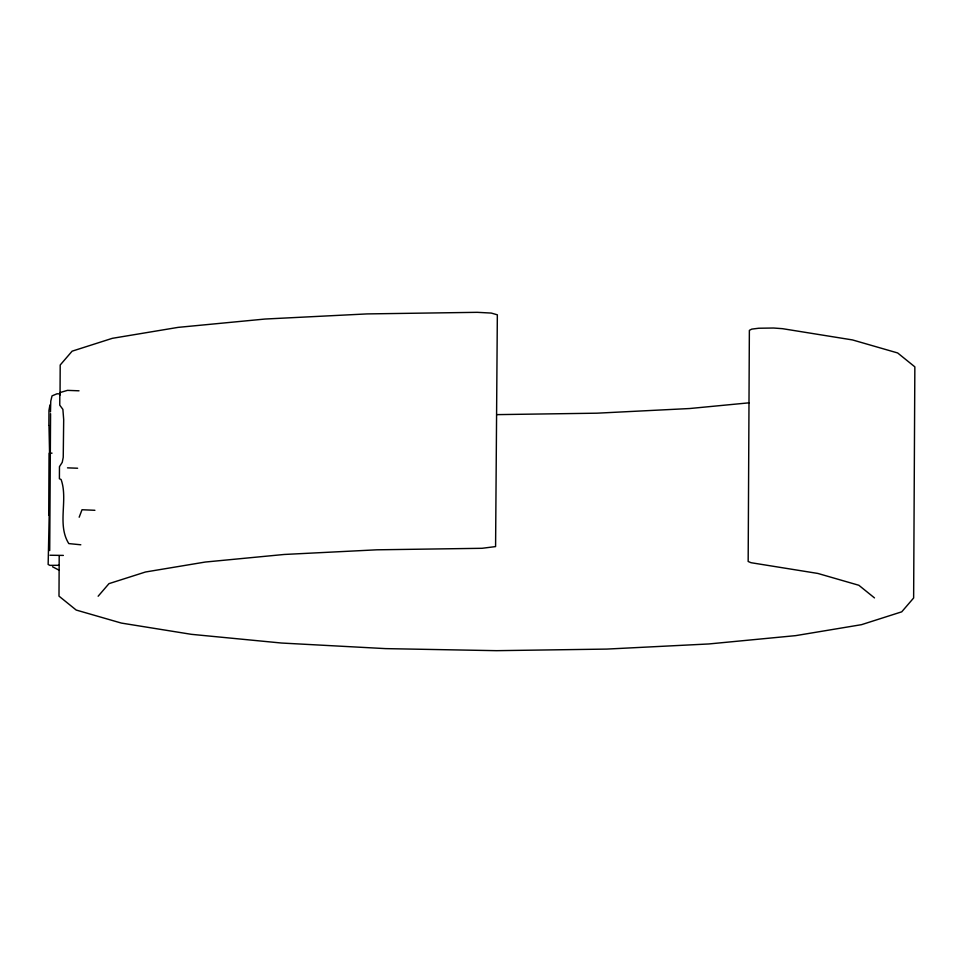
<?xml version="1.0" encoding="UTF-8"?>
<svg xmlns="http://www.w3.org/2000/svg" width="963" height="963" viewBox="0 0 963 963"><rect width="100%" height="100%" fill="white"/><g stroke="black" fill="none" stroke-linecap="round" stroke-linejoin="round"><path stroke-width="1.44" d="M48.884 425.116L48.957 410.358L49.956 404.929M59.2 555.627L58.996 596.145L76.197 610.048L121.35 623.073L191.384 634.328L281.509 643.031L385.597 648.617L496.535 650.675L606.786 649.086L708.828 643.958L795.715 635.628L861.5 624.674L901.729 611.83L913.634 597.987L914.85 366.855L897.648 352.952L852.484 339.927L782.462 328.672L773.566 328.022L758.76 328.239L751.766 329.117L749.37 330.345L748.167 561.477L751.02 562.705L817.84 573.442L858.852 585.275L874.488 597.903M60.043 395.035L60.2 365.013L72.117 351.17L112.334 338.326L178.131 327.372L265.006 319.042L367.047 313.914L477.299 312.325L491.274 313.071L497.341 314.817L495.584 546.587L482.078 548.296L376.882 549.813L284.181 554.471L205.263 562.043L145.497 571.998L108.963 583.65L98.142 596.229M49.715 550.559L50.57 413.669M49.282 511.389L48.15 564.45L49.871 565.365L58.767 565.281M79.171 517.215L82.024 509.74L94.904 510.294M749.214 402.811L689.652 408.529L596.964 413.187L496.812 414.632M52.026 453.152L49.053 453.164L48.728 515M49.956 555.242L63.365 555.41M59.923 393.891L56.998 393.795L52.038 395.877L50.762 401.15L50.473 411.887M79.014 390.809L67.458 390.364L59.826 392.627L59.754 405.158L62.884 409.383L63.69 419.627L63.233 457.329L62.234 462.36L59.465 466.658L59.405 478.743L61.102 479.526C68.361 499.833 56.829 524.594 68.794 543.589L80.808 544.781M67.506 467.849L77.618 468.235M52.52 566.774L59.152 570.228M49.546 452.345L48.993 425.574"/></g></svg>
